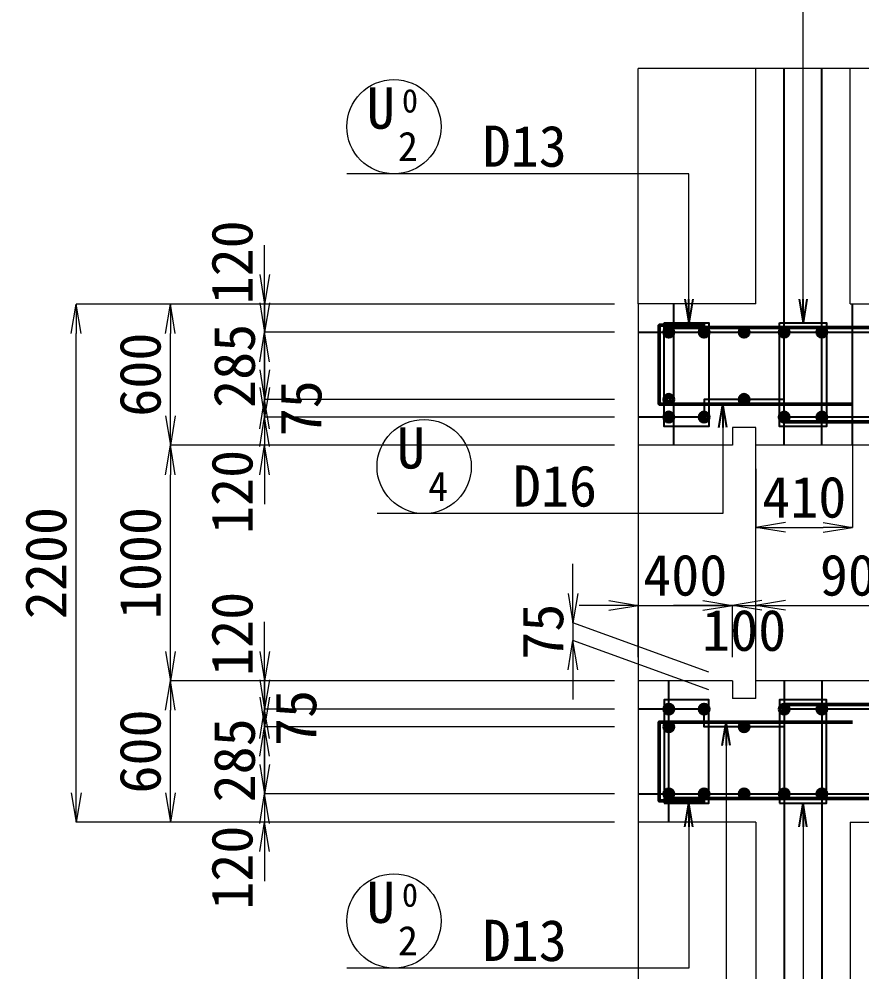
# Model space of a CAD drawing. Header units: millimetres. Extents: x 169470 to 758170, y -17820 to 11880.
# Drawn here: x 496924 to 500502, y 2402 to 6448 of the extents above; entities that cross this region are included whole.
import ezdxf
from ezdxf.enums import TextEntityAlignment as Align

# ---------------------------------------------------------------- set-up
doc = ezdxf.new("R2010")
doc.units = ezdxf.units.MM
doc.header["$LTSCALE"] = 50
doc.header["$PDSIZE"] = 300
doc.layers.get('Defpoints').update_dxf_attribs({"color": 151})
for name, color, linetype, lineweight in [('D-BGD', 7, 'Continuous', 13), ('D-STR', 1, 'Continuous', 50), ('D-STR-DIM', 7, 'Continuous', 13), ('D-STR-HTXT', 7, 'Continuous', 13), ('D-STR-STR2', 6, 'Continuous', 25), ('D-STR-STR3', 4, 'Continuous', 25), ('D-STR-TXT', 7, 'Continuous', 13)]:
    doc.layers.add(name, color=color, linetype=linetype, lineweight=lineweight)
doc.styles.add('MS ゴシック', font='MS Gothic.ttf')
doc.styles.add('YOKO_GOTHIC', font='MS Gothic.ttf')
doc.dimstyles.new('DIM-50', dxfattribs={"dimscale": 50, "dimtxt": 3.5, "dimasz": 2.5, "dimexe": 0, "dimexo": 2, "dimgap": 0.8, "dimtad": 1, "dimdec": 0, "dimzin": 1, "dimdsep": 46, "dimtxsty": 'MS ゴシック', "dimblk": 'OPEN', "dimcen": 0.1, "dimclrd": 256, "dimclre": 256, "dimclrt": 256, "dimaunit": 1, "dimadec": 3, "dimazin": 0, "dimtfac": 1, "dimtdec": 0, "dimtix": 1, "dimtmove": 2, "dimatfit": 3, "dimldrblk": 'OPEN', "dimfxl": 1, "dimlwd": -1, "dimlwe": -1, "dimarcsym": 2})
doc.dimstyles.new('S50', dxfattribs={"dimscale": 50, "dimtxt": 3.5, "dimasz": 2, "dimexe": 1, "dimexo": 1, "dimgap": 1, "dimtad": 1, "dimdec": 0, "dimzin": 1, "dimdsep": 46, "dimtxsty": 'YOKO_GOTHIC', "dimblk": 'OPEN', "dimcen": 0, "dimclrd": 256, "dimclre": 256, "dimclrt": 256, "dimaunit": 1, "dimadec": 3, "dimazin": 0, "dimtfac": 1, "dimtdec": 0, "dimtix": 1, "dimtmove": 2, "dimatfit": 3, "dimldrblk": 'OPEN', "dimfxl": 1, "dimlwd": -1, "dimlwe": -1, "dimarcsym": 0})

# ---------------------------------------------------------------- blocks, each defined once
blk = doc.blocks.new('B')
at = {"layer": 'D-STR-STR2', "lineweight": 50}
for radius in [20, 10]:
    blk.add_circle((5866.7, 22812.3), radius, dxfattribs=at)
blk = doc.blocks.new('_Open')
at = {"color": 0, "linetype": 'ByBlock', "lineweight": -2}
for p, q in [((-1, 0.167), (0, 0)), ((-1, -0.167), (0, 0)), ((0, 0), (-1, 0))]:
    blk.add_line(p, q, dxfattribs=at)
blk = doc.blocks.new('*D1878')
at = {"layer": 'D-STR-DIM', "ltscale": 1500, "transparency": 16777216}
for p, q in [((497966.4, 5363), (497966.4, 5488)), ((499451.8, 5238), (497966.4, 5238)), ((497966.4, 5238), (497966.4, 5118)), ((499451.8, 5118), (497966.4, 5118)), ((497966.4, 4993), (497966.4, 4868))]:
    blk.add_line(p, q, dxfattribs=at)
at = {"layer": 'Defpoints', "color": 0, "ltscale": 1500, "transparency": 16777216}
for p in [(499551.8, 5238), (497966.4, 5118), (499551.8, 5118)]:
    blk.add_point(p, dxfattribs=at)
at = {"layer": 'D-STR-DIM', "ltscale": 1500, "transparency": 16777216, "xscale": 125, "yscale": 125, "zscale": 125}
for p, rotation in [((497966.4, 5238), 270), ((497966.4, 5118), 90)]:
    blk.add_blockref('_Open', p, dxfattribs=dict(at, rotation=rotation))
at = {"layer": 'D-STR-DIM', "ltscale": 1500, "transparency": 16777216, "insert": (497828.9, 5414.6), "char_height": 175, "attachment_point": 5, "rotation": 90, "style": 'MS ゴシック'}
blk.add_mtext('120', dxfattribs=at)
blk = doc.blocks.new('*D1879')
at = {"layer": 'D-STR-DIM', "ltscale": 1500, "transparency": 16777216}
for p, q in [((497966.4, 5243), (497966.4, 5368)), ((499451.8, 5118), (497966.4, 5118)), ((497966.4, 5118), (497966.4, 4833)), ((499451.8, 4833), (497966.4, 4833)), ((497966.4, 4708), (497966.4, 4583))]:
    blk.add_line(p, q, dxfattribs=at)
at = {"layer": 'Defpoints', "color": 0, "ltscale": 1500, "transparency": 16777216}
for p in [(499551.8, 5118), (497966.4, 4833), (499551.8, 4833)]:
    blk.add_point(p, dxfattribs=at)
at = {"layer": 'D-STR-DIM', "ltscale": 1500, "transparency": 16777216, "xscale": 125, "yscale": 125, "zscale": 125}
for p, rotation in [((497966.4, 5118), 270), ((497966.4, 4833), 90)]:
    blk.add_blockref('_Open', p, dxfattribs=dict(at, rotation=rotation))
at = {"layer": 'D-STR-DIM', "ltscale": 1500, "transparency": 16777216, "insert": (497838.9, 4975.5), "char_height": 175, "attachment_point": 5, "rotation": 90, "style": 'MS ゴシック'}
blk.add_mtext('285', dxfattribs=at)
blk = doc.blocks.new('*D1880')
at = {"layer": 'D-STR-DIM', "ltscale": 1500, "transparency": 16777216}
for p, q in [((497966.4, 4958), (497966.4, 5083)), ((499451.8, 4833), (497966.4, 4833)), ((497966.4, 4833), (497966.4, 4758)), ((499451.8, 4758), (497966.4, 4758)), ((497966.4, 4633), (497966.4, 4508))]:
    blk.add_line(p, q, dxfattribs=at)
at = {"layer": 'Defpoints', "color": 0, "ltscale": 1500, "transparency": 16777216}
for p in [(499551.8, 4833), (497966.4, 4758), (499551.8, 4758)]:
    blk.add_point(p, dxfattribs=at)
at = {"layer": 'D-STR-DIM', "ltscale": 1500, "transparency": 16777216, "xscale": 125, "yscale": 125, "zscale": 125}
for p, rotation in [((497966.4, 4833), 270), ((497966.4, 4758), 90)]:
    blk.add_blockref('_Open', p, dxfattribs=dict(at, rotation=rotation))
at = {"layer": 'D-STR-DIM', "ltscale": 1500, "transparency": 16777216, "insert": (498121.4, 4795.5), "char_height": 175, "attachment_point": 5, "rotation": 90, "style": 'MS ゴシック'}
blk.add_mtext('75', dxfattribs=at)
blk = doc.blocks.new('*D1881')
at = {"layer": 'D-STR-DIM', "ltscale": 1500, "transparency": 16777216}
for p, q in [((497966.4, 4883), (497966.4, 5008)), ((499451.8, 4758), (497966.4, 4758)), ((497966.4, 4758), (497966.4, 4638)), ((499451.8, 4638), (497966.4, 4638)), ((497966.4, 4513), (497966.4, 4388))]:
    blk.add_line(p, q, dxfattribs=at)
at = {"layer": 'Defpoints', "color": 0, "ltscale": 1500, "transparency": 16777216}
for p in [(499551.8, 4758), (497966.4, 4638), (499551.8, 4638)]:
    blk.add_point(p, dxfattribs=at)
at = {"layer": 'D-STR-DIM', "ltscale": 1500, "transparency": 16777216, "xscale": 125, "yscale": 125, "zscale": 125}
for p, rotation in [((497966.4, 4758), 270), ((497966.4, 4638), 90)]:
    blk.add_blockref('_Open', p, dxfattribs=dict(at, rotation=rotation))
at = {"layer": 'D-STR-DIM', "ltscale": 1500, "transparency": 16777216, "insert": (497828.9, 4440.2), "char_height": 175, "attachment_point": 5, "rotation": 90, "style": 'MS ゴシック'}
blk.add_mtext('120', dxfattribs=at)
blk = doc.blocks.new('*D1882')
at = {"layer": 'D-STR-DIM', "ltscale": 1500, "transparency": 16777216}
for p, q in [((497966.4, 3763), (497966.4, 3888)), ((499451.8, 3638), (497966.4, 3638)), ((497966.4, 3638), (497966.4, 3518)), ((499451.8, 3518), (497966.4, 3518)), ((497966.4, 3393), (497966.4, 3268))]:
    blk.add_line(p, q, dxfattribs=at)
at = {"layer": 'Defpoints', "color": 0, "ltscale": 1500, "transparency": 16777216}
for p in [(499551.8, 3638), (497966.4, 3518), (499551.8, 3518)]:
    blk.add_point(p, dxfattribs=at)
at = {"layer": 'D-STR-DIM', "ltscale": 1500, "transparency": 16777216, "xscale": 125, "yscale": 125, "zscale": 125}
for p, rotation in [((497966.4, 3638), 270), ((497966.4, 3518), 90)]:
    blk.add_blockref('_Open', p, dxfattribs=dict(at, rotation=rotation))
at = {"layer": 'D-STR-DIM', "ltscale": 1500, "transparency": 16777216, "insert": (497828.9, 3837.6), "char_height": 175, "attachment_point": 5, "rotation": 90, "style": 'MS ゴシック'}
blk.add_mtext('120', dxfattribs=at)
blk = doc.blocks.new('*D1883')
at = {"layer": 'D-STR-DIM', "ltscale": 1500, "transparency": 16777216}
for p, q in [((497966.4, 3643), (497966.4, 3768)), ((499451.8, 3518), (497966.4, 3518)), ((497966.4, 3518), (497966.4, 3443)), ((499451.8, 3443), (497966.4, 3443)), ((497966.4, 3318), (497966.4, 3193))]:
    blk.add_line(p, q, dxfattribs=at)
at = {"layer": 'Defpoints', "color": 0, "ltscale": 1500, "transparency": 16777216}
for p in [(499551.8, 3518), (497966.4, 3443), (499551.8, 3443)]:
    blk.add_point(p, dxfattribs=at)
at = {"layer": 'D-STR-DIM', "ltscale": 1500, "transparency": 16777216, "xscale": 125, "yscale": 125, "zscale": 125}
for p, rotation in [((497966.4, 3518), 270), ((497966.4, 3443), 90)]:
    blk.add_blockref('_Open', p, dxfattribs=dict(at, rotation=rotation))
at = {"layer": 'D-STR-DIM', "ltscale": 1500, "transparency": 16777216, "insert": (498099.5, 3480.5), "char_height": 175, "attachment_point": 5, "rotation": 90, "style": 'MS ゴシック'}
blk.add_mtext('75', dxfattribs=at)
blk = doc.blocks.new('*D1884')
at = {"layer": 'D-STR-DIM', "ltscale": 1500, "transparency": 16777216}
for p, q in [((497966.4, 3568), (497966.4, 3693)), ((499451.8, 3443), (497966.4, 3443)), ((497966.4, 3443), (497966.4, 3158)), ((499451.8, 3158), (497966.4, 3158)), ((497966.4, 3033), (497966.4, 2908))]:
    blk.add_line(p, q, dxfattribs=at)
at = {"layer": 'Defpoints', "color": 0, "ltscale": 1500, "transparency": 16777216}
for p in [(499551.8, 3443), (497966.4, 3158), (499551.8, 3158)]:
    blk.add_point(p, dxfattribs=at)
at = {"layer": 'D-STR-DIM', "ltscale": 1500, "transparency": 16777216, "xscale": 125, "yscale": 125, "zscale": 125}
for p, rotation in [((497966.4, 3443), 270), ((497966.4, 3158), 90)]:
    blk.add_blockref('_Open', p, dxfattribs=dict(at, rotation=rotation))
at = {"layer": 'D-STR-DIM', "ltscale": 1500, "transparency": 16777216, "insert": (497838.9, 3300.5), "char_height": 175, "attachment_point": 5, "rotation": 90, "style": 'MS ゴシック'}
blk.add_mtext('285', dxfattribs=at)
blk = doc.blocks.new('*D1885')
at = {"layer": 'D-STR-DIM', "ltscale": 1500, "transparency": 16777216}
for p, q in [((497966.4, 3283), (497966.4, 3408)), ((499451.8, 3158), (497966.4, 3158)), ((497966.4, 3158), (497966.4, 3038)), ((499451.8, 3038), (497966.4, 3038)), ((497966.4, 2913), (497966.4, 2788))]:
    blk.add_line(p, q, dxfattribs=at)
at = {"layer": 'Defpoints', "color": 0, "ltscale": 1500, "transparency": 16777216}
for p in [(499551.8, 3158), (497966.4, 3038), (499551.8, 3038)]:
    blk.add_point(p, dxfattribs=at)
at = {"layer": 'D-STR-DIM', "ltscale": 1500, "transparency": 16777216, "xscale": 125, "yscale": 125, "zscale": 125}
for p, rotation in [((497966.4, 3158), 270), ((497966.4, 3038), 90)]:
    blk.add_blockref('_Open', p, dxfattribs=dict(at, rotation=rotation))
at = {"layer": 'D-STR-DIM', "ltscale": 1500, "transparency": 16777216, "insert": (497828.9, 2844.6), "char_height": 175, "attachment_point": 5, "rotation": 90, "style": 'MS ゴシック'}
blk.add_mtext('120', dxfattribs=at)
blk = doc.blocks.new('*D522')
at = {"layer": 'D-STR-DIM', "ltscale": 1500, "transparency": 16777216}
for p, q in [((499451.8, 3638), (497566.4, 3638)), ((497566.4, 3163), (497566.4, 3513)), ((499451.8, 3038), (497566.4, 3038))]:
    blk.add_line(p, q, dxfattribs=at)
at = {"layer": 'Defpoints', "color": 0, "ltscale": 1500, "transparency": 16777216}
for p in [(497566.4, 3638), (499551.8, 3638), (499551.8, 3038)]:
    blk.add_point(p, dxfattribs=at)
at = {"layer": 'D-STR-DIM', "ltscale": 1500, "transparency": 16777216, "xscale": 125, "yscale": 125, "zscale": 125}
for p, rotation in [((497566.4, 3638), 90), ((497566.4, 3038), 270)]:
    blk.add_blockref('_Open', p, dxfattribs=dict(at, rotation=rotation))
at = {"layer": 'D-STR-DIM', "ltscale": 1500, "transparency": 16777216, "insert": (497438.9, 3338), "char_height": 175, "attachment_point": 5, "rotation": 90, "style": 'MS ゴシック'}
blk.add_mtext('600', dxfattribs=at)
blk = doc.blocks.new('*D523')
at = {"layer": 'D-STR-DIM', "ltscale": 1500, "transparency": 16777216}
for p, q in [((499451.8, 4638), (497566.4, 4638)), ((497566.4, 3763), (497566.4, 4513)), ((499451.8, 3638), (497566.4, 3638))]:
    blk.add_line(p, q, dxfattribs=at)
at = {"layer": 'Defpoints', "color": 0, "ltscale": 1500, "transparency": 16777216}
for p in [(497566.4, 4638), (499551.8, 4638), (499551.8, 3638)]:
    blk.add_point(p, dxfattribs=at)
at = {"layer": 'D-STR-DIM', "ltscale": 1500, "transparency": 16777216, "xscale": 125, "yscale": 125, "zscale": 125}
for p, rotation in [((497566.4, 4638), 90), ((497566.4, 3638), 270)]:
    blk.add_blockref('_Open', p, dxfattribs=dict(at, rotation=rotation))
at = {"layer": 'D-STR-DIM', "ltscale": 1500, "transparency": 16777216, "insert": (497438.9, 4138), "char_height": 175, "attachment_point": 5, "rotation": 90, "style": 'MS ゴシック'}
blk.add_mtext('1000', dxfattribs=at)
blk = doc.blocks.new('*D524')
at = {"layer": 'D-STR-DIM', "ltscale": 1500, "transparency": 16777216}
for p, q in [((499451.8, 5238), (497566.4, 5238)), ((497566.4, 4763), (497566.4, 5113)), ((499451.8, 4638), (497566.4, 4638))]:
    blk.add_line(p, q, dxfattribs=at)
at = {"layer": 'Defpoints', "color": 0, "ltscale": 1500, "transparency": 16777216}
for p in [(497566.4, 5238), (499551.8, 5238), (499551.8, 4638)]:
    blk.add_point(p, dxfattribs=at)
at = {"layer": 'D-STR-DIM', "ltscale": 1500, "transparency": 16777216, "xscale": 125, "yscale": 125, "zscale": 125}
for p, rotation in [((497566.4, 5238), 90), ((497566.4, 4638), 270)]:
    blk.add_blockref('_Open', p, dxfattribs=dict(at, rotation=rotation))
at = {"layer": 'D-STR-DIM', "ltscale": 1500, "transparency": 16777216, "insert": (497438.9, 4938), "char_height": 175, "attachment_point": 5, "rotation": 90, "style": 'MS ゴシック'}
blk.add_mtext('600', dxfattribs=at)
blk = doc.blocks.new('*D525')
at = {"layer": 'D-STR-DIM', "ltscale": 1500, "transparency": 16777216}
for p, q in [((499451.8, 5238), (497166.4, 5238)), ((497166.4, 3163), (497166.4, 5113)), ((499451.8, 3038), (497166.4, 3038))]:
    blk.add_line(p, q, dxfattribs=at)
at = {"layer": 'Defpoints', "color": 0, "ltscale": 1500, "transparency": 16777216}
for p in [(497166.4, 5238), (499551.8, 5238), (499551.8, 3038)]:
    blk.add_point(p, dxfattribs=at)
at = {"layer": 'D-STR-DIM', "ltscale": 1500, "transparency": 16777216, "xscale": 125, "yscale": 125, "zscale": 125}
for p, rotation in [((497166.4, 5238), 90), ((497166.4, 3038), 270)]:
    blk.add_blockref('_Open', p, dxfattribs=dict(at, rotation=rotation))
at = {"layer": 'D-STR-DIM', "ltscale": 1500, "transparency": 16777216, "insert": (497038.9, 4138), "char_height": 175, "attachment_point": 5, "rotation": 90, "style": 'MS ゴシック'}
blk.add_mtext('2200', dxfattribs=at)
blk = doc.blocks.new('*D1857')
at = {"layer": 'D-STR-DIM', "ltscale": 1500, "transparency": 16777216}
for p, q in [((500461.8, 4713), (500461.8, 4289.5)), ((500051.8, 4538), (500051.8, 4289.5)), ((500176.8, 4289.5), (500336.8, 4289.5))]:
    blk.add_line(p, q, dxfattribs=at)
at = {"layer": 'Defpoints', "color": 0, "ltscale": 1500, "transparency": 16777216}
for p in [(500461.8, 4813), (500051.8, 4638), (500461.8, 4289.5)]:
    blk.add_point(p, dxfattribs=at)
at = {"layer": 'D-STR-DIM', "ltscale": 1500, "transparency": 16777216, "xscale": 125, "yscale": 125, "zscale": 125, "rotation": 180}
blk.add_blockref('_Open', (500051.8, 4289.5), dxfattribs=at)
at = {"layer": 'D-STR-DIM', "ltscale": 1500, "transparency": 16777216, "xscale": 125, "yscale": 125, "zscale": 125}
blk.add_blockref('_Open', (500461.8, 4289.5), dxfattribs=at)
at = {"layer": 'D-STR-DIM', "ltscale": 1500, "transparency": 16777216, "insert": (500256.8, 4417), "char_height": 175, "attachment_point": 5, "style": 'MS ゴシック'}
blk.add_mtext('410', dxfattribs=at)
blk = doc.blocks.new('*D1859')
at = {"layer": 'D-STR-DIM', "ltscale": 1500, "transparency": 16777216}
for p, q in [((499426.8, 3958.4), (499301.8, 3958.4)), ((499551.8, 3738), (499551.8, 3958.4)), ((499551.8, 3958.4), (499951.8, 3958.4)), ((499951.8, 3738), (499951.8, 3958.4)), ((500076.8, 3958.4), (500201.8, 3958.4))]:
    blk.add_line(p, q, dxfattribs=at)
at = {"layer": 'Defpoints', "color": 0, "ltscale": 1500, "transparency": 16777216}
for p in [(499951.8, 3958.4), (499551.8, 3638), (499951.8, 3638)]:
    blk.add_point(p, dxfattribs=at)
at = {"layer": 'D-STR-DIM', "ltscale": 1500, "transparency": 16777216, "xscale": 125, "yscale": 125, "zscale": 125}
blk.add_blockref('_Open', (499551.8, 3958.4), dxfattribs=at)
at = {"layer": 'D-STR-DIM', "ltscale": 1500, "transparency": 16777216, "xscale": 125, "yscale": 125, "zscale": 125, "rotation": 180}
blk.add_blockref('_Open', (499951.8, 3958.4), dxfattribs=at)
at = {"layer": 'D-STR-DIM', "ltscale": 1500, "transparency": 16777216, "insert": (499751.8, 4085.9), "char_height": 175, "attachment_point": 5, "style": 'MS ゴシック'}
blk.add_mtext('400', dxfattribs=at)
blk = doc.blocks.new('*D1860')
at = {"layer": 'D-STR-DIM', "ltscale": 1500, "transparency": 16777216}
for p, q in [((499826.8, 3958.4), (499701.8, 3958.4)), ((499951.8, 3738), (499951.8, 3958.4)), ((499951.8, 3958.4), (500051.8, 3958.4)), ((500051.8, 3738), (500051.8, 3958.4)), ((500176.8, 3958.4), (500301.8, 3958.4))]:
    blk.add_line(p, q, dxfattribs=at)
at = {"layer": 'Defpoints', "color": 0, "ltscale": 1500, "transparency": 16777216}
for p in [(500051.8, 3958.4), (499951.8, 3638), (500051.8, 3638)]:
    blk.add_point(p, dxfattribs=at)
at = {"layer": 'D-STR-DIM', "ltscale": 1500, "transparency": 16777216, "xscale": 125, "yscale": 125, "zscale": 125}
blk.add_blockref('_Open', (499951.8, 3958.4), dxfattribs=at)
at = {"layer": 'D-STR-DIM', "ltscale": 1500, "transparency": 16777216, "xscale": 125, "yscale": 125, "zscale": 125, "rotation": 180}
blk.add_blockref('_Open', (500051.8, 3958.4), dxfattribs=at)
at = {"layer": 'D-STR-DIM', "ltscale": 1500, "transparency": 16777216, "insert": (500001.8, 3851.5), "char_height": 175, "attachment_point": 5, "style": 'MS ゴシック'}
blk.add_mtext('100', dxfattribs=at)
blk = doc.blocks.new('*D1861')
at = {"layer": 'D-STR-DIM', "ltscale": 1500, "transparency": 16777216}
for p, q in [((500051.8, 3738), (500051.8, 3958.4)), ((500176.8, 3958.4), (500826.8, 3958.4)), ((500951.8, 3738), (500951.8, 3958.4))]:
    blk.add_line(p, q, dxfattribs=at)
at = {"layer": 'Defpoints', "color": 0, "ltscale": 1500, "transparency": 16777216}
for p in [(500951.8, 3958.4), (500051.8, 3638), (500951.8, 3638)]:
    blk.add_point(p, dxfattribs=at)
at = {"layer": 'D-STR-DIM', "ltscale": 1500, "transparency": 16777216, "xscale": 125, "yscale": 125, "zscale": 125, "rotation": 180}
blk.add_blockref('_Open', (500051.8, 3958.4), dxfattribs=at)
at = {"layer": 'D-STR-DIM', "ltscale": 1500, "transparency": 16777216, "xscale": 125, "yscale": 125, "zscale": 125}
blk.add_blockref('_Open', (500951.8, 3958.4), dxfattribs=at)
at = {"layer": 'D-STR-DIM', "ltscale": 1500, "transparency": 16777216, "insert": (500501.8, 4085.9), "char_height": 175, "attachment_point": 5, "style": 'MS ゴシック'}
blk.add_mtext('900', dxfattribs=at)
blk = doc.blocks.new('*D1769')
at = {"layer": 'D-STR-DIM', "ltscale": 1500, "transparency": 16777216}
for p, q in [((499275.3, 4009.2), (499275.3, 4134.2)), ((499851.8, 3674.4), (499275.3, 3884.2)), ((499275.3, 3884.2), (499275.3, 3809.2)), ((499851.8, 3599.4), (499275.3, 3809.2)), ((499275.3, 3684.2), (499275.3, 3559.2))]:
    blk.add_line(p, q, dxfattribs=at)
at = {"layer": 'Defpoints', "color": 0, "ltscale": 1500, "transparency": 16777216}
for p in [(499275.3, 3809.2), (499951.8, 3638), (499951.8, 3563)]:
    blk.add_point(p, dxfattribs=at)
at = {"layer": 'D-STR-DIM', "ltscale": 1500, "transparency": 16777216, "xscale": 125, "yscale": 125, "zscale": 125}
for p, rotation in [((499275.3, 3884.2), 270), ((499275.3, 3809.2), 90)]:
    blk.add_blockref('_Open', p, dxfattribs=dict(at, rotation=rotation))
at = {"layer": 'D-STR-DIM', "ltscale": 1500, "transparency": 16777216, "insert": (499147.8, 3846.7), "char_height": 175, "attachment_point": 5, "rotation": 90, "style": 'MS ゴシック'}
blk.add_mtext('75', dxfattribs=at)

msp = doc.modelspace()

# ---------------------------------------------------------------- linework, layer by layer
at = {"layer": 'D-BGD'}
for p, q in [((501451.78, 6238.03), (499551.78, 6238.03)), ((499551.78, 5238.03), (499551.78, 6238.03)), ((500051.78, 5238.03), (500051.78, 6238.03)), ((500451.78, 5238.03), (500451.78, 6238.03)), ((499551.78, 5238.03), (499551.78, 3038.03)), ((500051.78, 5238.03), (499551.78, 5238.03)), ((500451.78, 5238.03), (501451.78, 5238.03)), ((500051.78, 3563.03), (500051.78, 4638.03)), ((499951.78, 3638.03), (499551.78, 3638.03)), ((499951.78, 3638.03), (499951.78, 3563.03)), ((500951.78, 3638.03), (500051.78, 3638.03)), ((500051.78, 3563.03), (499951.78, 3563.03)), ((500051.78, 3038.03), (499551.78, 3038.03)), ((499551.78, 3038.03), (499551.78, 2038.03)), ((500051.78, 3038.03), (500051.78, 2038.03)), ((500451.78, 3038.03), (500451.78, 2038.03)), ((500451.78, 3038.03), (501451.78, 3038.03))]:
    msp.add_line(p, q, dxfattribs=at)
msp.add_lwpolyline([(500951.78, 4638.03), (500051.78, 4638.03), (500051.78, 4713.03), (499951.78, 4713.03), (499951.78, 4638.03), (499551.78, 4638.03)], dxfattribs=at)
at = {"layer": 'D-STR'}
for p, q in [((499681.78, 5138.03), (501331.78, 5138.03)), ((499681.78, 3138.03), (501331.78, 3138.03))]:
    msp.add_line(p, q, dxfattribs=at)
for points in [[(500461.78, 4813.03), (499641.78, 4813.03), (499641.78, 5148.03), (499836.78, 5148.03)], [(500851.78, 5118.03), (500851.78, 4738.03), (500171.78, 4738.03)], [(500851.78, 3158.03), (500851.78, 3538.03), (500171.78, 3538.03)], [(500461.78, 3463.03), (499641.78, 3463.03), (499641.78, 3128.03), (499836.78, 3128.03)]]:
    msp.add_lwpolyline(points, dxfattribs=at)
at = {"layer": 'D-STR-HTXT'}
for centre in [(498515.32, 5990.71), (498515.32, 2618.51)]:
    msp.add_circle(centre, 200, dxfattribs=at)
at = {"layer": 'D-STR-HTXT', "color": 4}
msp.add_circle((498643.43, 4547.82), 200, dxfattribs=at)
at = {"layer": 'D-STR-STR3'}
for points in [[(499661.78, 5158.03), (499851.78, 5158.03), (499851.78, 4718.03), (499661.78, 4718.03)], [(500151.78, 5158.03), (500351.78, 5158.03), (500351.78, 4718.03), (500151.78, 4718.03)], [(499661.78, 3118.03), (499851.78, 3118.03), (499851.78, 3558.03), (499661.78, 3558.03)], [(500151.78, 3118.03), (500351.78, 3118.03), (500351.78, 3558.03), (500151.78, 3558.03)]]:
    msp.add_lwpolyline(points, close=True, dxfattribs=at)
at = {"layer": 'Defpoints'}
for p, q in [((500171.78, 4638.03), (500171.78, 6238.03)), ((500331.78, 4638.03), (500331.78, 6238.03)), ((499701.78, 5238.03), (499701.78, 4638.03)), ((499551.78, 5118.03), (501451.78, 5118.03)), ((499681.78, 3038.03), (499681.78, 3638.03)), ((500171.78, 3638.03), (500171.78, 2038.03)), ((500331.78, 3638.03), (500331.78, 2038.03)), ((499551.78, 3158.03), (501451.78, 3158.03))]:
    msp.add_line(p, q, dxfattribs=at)
at = {"layer": 'Defpoints', "color": 252}
msp.add_line((500461.78, 4638.03), (500461.78, 5238.03), dxfattribs=at)
at = {"layer": 'Defpoints'}
for points in [[(501451.78, 4958.03), (500831.78, 4958.03), (500831.78, 4758.03), (500171.78, 4758.03), (500171.78, 4833.03), (499831.78, 4833.03), (499831.78, 4758.03), (499551.78, 4758.03)], [(501451.78, 3318.03), (500831.78, 3318.03), (500831.78, 3518.03), (500171.78, 3518.03), (500171.78, 3443.03), (499831.78, 3443.03), (499831.78, 3518.03), (499551.78, 3518.03)]]:
    msp.add_lwpolyline(points, dxfattribs=at)

# ---------------------------------------------------------------- block references
at = {"layer": 'D-STR-STR2'}
for p in [(493815.13, -17694.24), (493965.13, -17694.24), (494135.13, -17694.24), (494305.13, -17694.24), (494465.13, -17694.24), (493815.13, -17979.24), (494135.13, -17979.24), (493815.13, -18054.24), (493965.13, -18054.24), (494305.13, -18054.24), (494465.13, -18054.24)]:
    msp.add_blockref('B', p, dxfattribs=at)
at = {"layer": 'D-STR-STR2', "xscale": -1, "rotation": 180}
for p in [(493815.13, 26330.31), (493965.13, 26330.31), (494305.13, 26330.31), (494465.13, 26330.31), (493815.13, 26255.31), (494135.13, 26255.31), (493815.13, 25970.31), (493965.13, 25970.31), (494135.13, 25970.31), (494305.13, 25970.31), (494465.13, 25970.31)]:
    msp.add_blockref('B', p, dxfattribs=at)

# ---------------------------------------------------------------- texts
at = {"layer": 'D-STR-TXT', "style": 'YOKO_GOTHIC'}
for s, height, p in [('U', 175, (498459.04, 5982.39)), ('0', 100, (498583.44, 6050.9)), ('2', 125, (498574.7, 5844.59)), ('U', 175, (498459.04, 2610.19)), ('0', 100, (498583.44, 2678.7)), ('2', 125, (498574.7, 2472.39))]:
    msp.add_text(s, height=height, dxfattribs=at).set_placement(p, align=Align.CENTER)
for p in [(498891.84, 5820.71), (498891.84, 2448.51)]:
    msp.add_text('D13', height=175, dxfattribs=at).set_placement(p)
at = {"layer": 'D-STR-TXT', "color": 4, "style": 'YOKO_GOTHIC'}
for s, height, p in [('U', 175, (498587.16, 4539.5)), ('4', 125, (498702.82, 4401.7))]:
    msp.add_text(s, height=height, dxfattribs=at).set_placement(p, align=Align.CENTER)
msp.add_text('D16', height=175, dxfattribs=at).set_placement((499019.96, 4377.82))

# ---------------------------------------------------------------- dimensions: what is measured, and where the dimension line sits
at = {"layer": 'D-STR-DIM', "ltscale": 1500}
for base, p1, p2, picture, middle in [((497966.37, 5118.03), (499551.78, 5238.03), (499551.78, 5118.03), '*D1878', (497828.87, 5414.65)), ((497966.37, 4758.03), (499551.78, 4833.03), (499551.78, 4758.03), '*D1880', (498121.42, 4795.53)), ((497966.37, 4638.03), (499551.78, 4758.03), (499551.78, 4638.03), '*D1881', (497828.87, 4440.19)), ((497966.37, 3518.03), (499551.78, 3638.03), (499551.78, 3518.03), '*D1882', (497828.87, 3837.61)), ((497966.37, 3443.03), (499551.78, 3518.03), (499551.78, 3443.03), '*D1883', (498099.51, 3480.53)), ((497966.37, 3038.03), (499551.78, 3158.03), (499551.78, 3038.03), '*D1885', (497828.87, 2844.62))]:
    dim = msp.add_linear_dim(base=base, p1=p1, p2=p2, angle=90, dimstyle='DIM-50', dxfattribs=at)
    dim.commit()
    dim.dimension.update_dxf_attribs({"geometry": picture, "text_midpoint": middle, "dimtype": 160})
for base, p1, p2, picture, middle in [((497966.37, 4833.03), (499551.78, 5118.03), (499551.78, 4833.03), '*D1879', (497838.87, 4975.53)), ((497166.37, 5238.03), (499551.78, 3038.03), (499551.78, 5238.03), '*D525', (497038.87, 4138.03)), ((497566.37, 5238.03), (499551.78, 4638.03), (499551.78, 5238.03), '*D524', (497438.87, 4938.03)), ((497566.37, 4638.03), (499551.78, 3638.03), (499551.78, 4638.03), '*D523', (497438.87, 4138.03)), ((499275.32, 3809.25), (499951.78, 3638.03), (499951.78, 3563.03), '*D1769', (499147.82, 3846.75)), ((497966.37, 3158.03), (499551.78, 3443.03), (499551.78, 3158.03), '*D1884', (497838.87, 3300.53)), ((497566.37, 3638.03), (499551.78, 3038.03), (499551.78, 3638.03), '*D522', (497438.87, 3338.03))]:
    dim = msp.add_linear_dim(base=base, p1=p1, p2=p2, angle=90, dimstyle='DIM-50', dxfattribs=at)
    dim.commit()
    dim.dimension.update_dxf_attribs({"geometry": picture, "text_midpoint": middle})
for base, p1, p2, picture, middle in [((500461.78, 4289.5), (500051.78, 4638.03), (500461.78, 4813.03), '*D1857', (500256.78, 4417)), ((499951.78, 3958.45), (499551.78, 3638.03), (499951.78, 3638.03), '*D1859', (499751.78, 4085.95)), ((500951.78, 3958.45), (500051.78, 3638.03), (500951.78, 3638.03), '*D1861', (500501.78, 4085.95))]:
    dim = msp.add_linear_dim(base=base, p1=p1, p2=p2, dimstyle='DIM-50', dxfattribs=at)
    dim.commit()
    dim.dimension.update_dxf_attribs({"geometry": picture, "text_midpoint": middle})
dim = msp.add_linear_dim(base=(500051.78, 3958.45), p1=(499951.78, 3638.03), p2=(500051.78, 3638.03), dimstyle='DIM-50', dxfattribs=at)
dim.commit()
dim.dimension.update_dxf_attribs({"geometry": '*D1860', "text_midpoint": (500001.78, 3851.5), "dimtype": 160})

# ---------------------------------------------------------------- leaders
at = {"layer": 'D-STR-HTXT'}
for points in [[(500251.78, 5158.03), (500251.78, 6586.33), (499145.29, 6586.33)], [(499766.78, 5158.03), (499766.78, 5790.71), (498315.32, 5790.71)], [(499911.2, 4813.03), (499911.2, 4347.82), (498443.43, 4347.82)], [(499925.08, 3463.03), (499925.08, 1764.42), (498315.32, 1764.42)], [(499766.78, 3118.03), (499766.78, 2418.51), (498315.32, 2418.51)], [(500251.78, 3118.03), (500251.78, 1238.77), (498471.71, 1238.77)]]:
    msp.add_leader(points, dimstyle='S50', dxfattribs=at)

doc.saveas('drawing.dxf')
